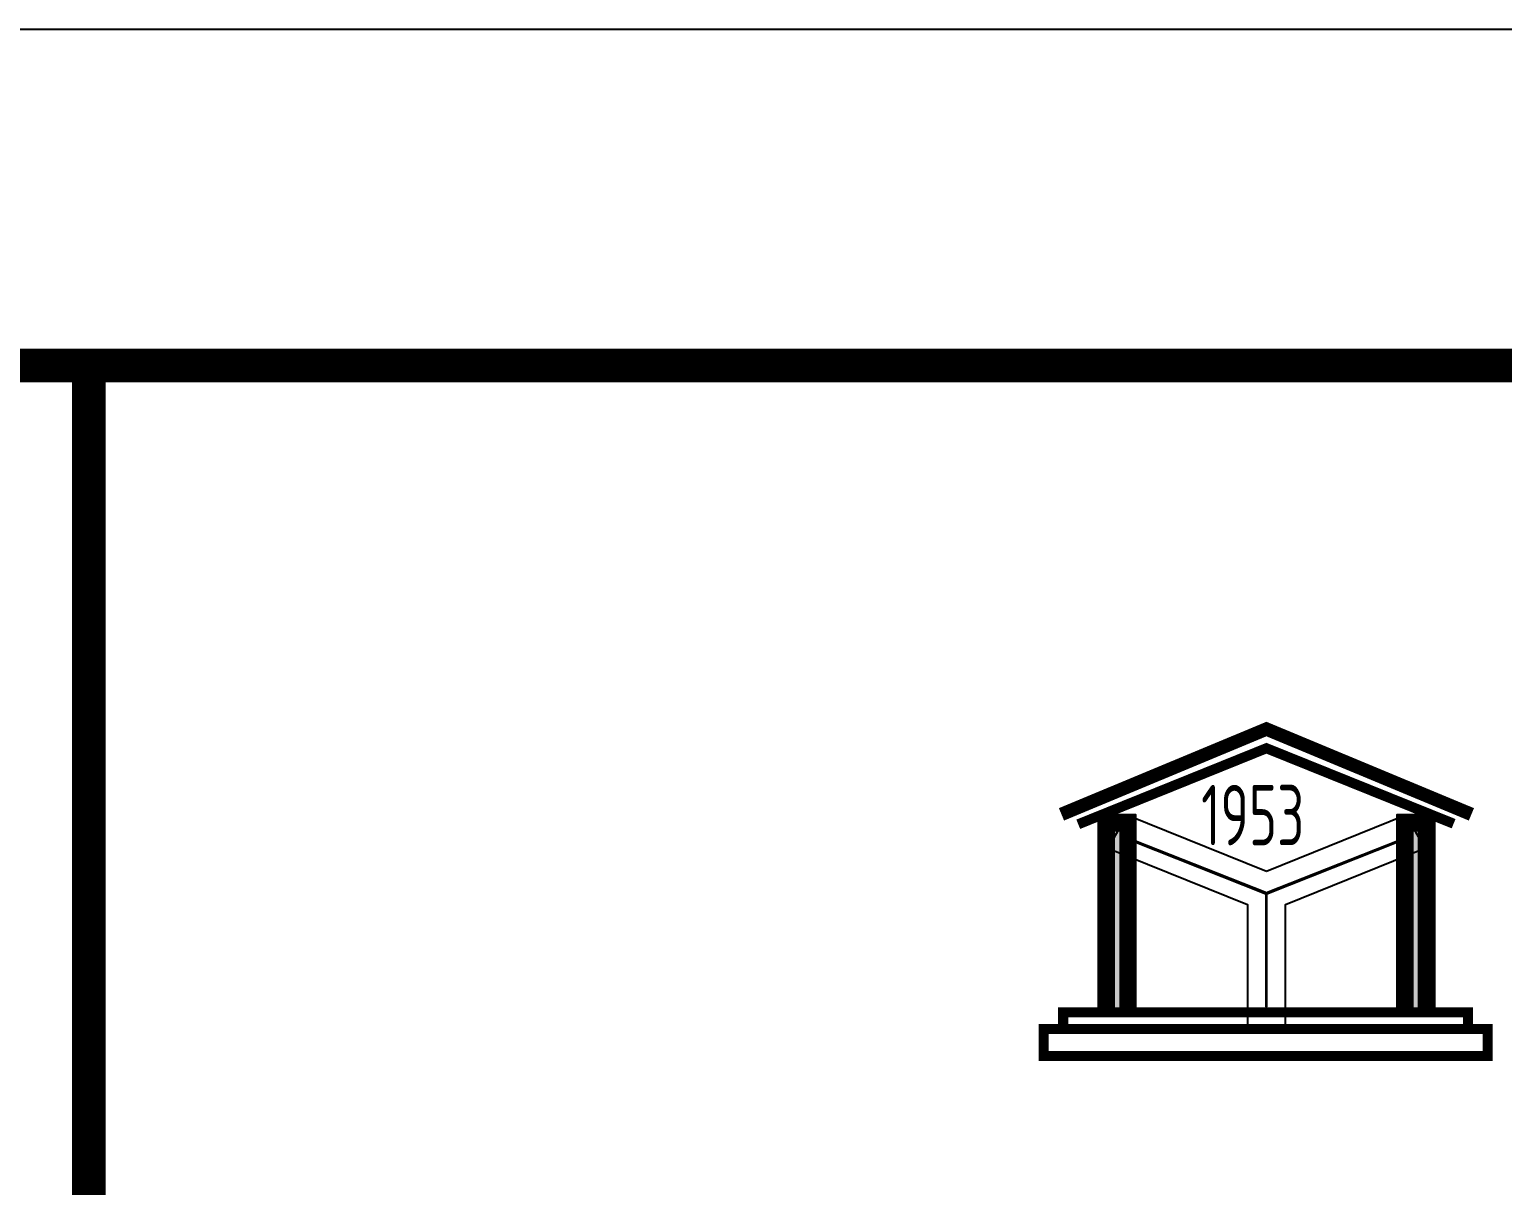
# Model space of a CAD drawing. Extents: x 1417642 to 3570900, y 124798 to 1191112.
# Drawn here: x 1606077 to 1612649, y 245788 to 250948 of the extents above; entities that cross this region are included whole.
import ezdxf

# ---------------------------------------------------------------- set-up
doc = ezdxf.new("R2010")
doc.units = 0
doc.header["$LTSCALE"] = 1000
doc.header["$MEASUREMENT"] = 0
doc.layers.add('PUB_TITLE', color=4, linetype='CONTINUOUS')
doc.layers.add('图戳', color=211, linetype='CONTINUOUS')
doc.styles.get("Standard").update_dxf_attribs({"font": 'GBENOR', "bigfont": 'GBCBIG'})

msp = doc.modelspace()

# ---------------------------------------------------------------- hatches: boundary and pattern name
at = {"layer": '图戳'}
h = msp.add_hatch(color=256, dxfattribs=at)
h.paths.add_polyline_path([(1610976.4, 247258.9), (1610888.9, 247294.3), (1610931.3, 247367.7), (1610953.1, 247405.5), (1610883.4, 247405.5), (1610883.4, 246560.5), (1610976.4, 246560.5)])
h.paths.add_polyline_path([(1610888.9, 247294.3), (1610976.4, 247258.9), (1610976.4, 247405.5), (1610953.1, 247405.5), (1610931.3, 247367.7)], flags=17)
h = msp.add_hatch(color=256, dxfattribs=at)
h.paths.add_polyline_path([(1612215.4, 246560.5), (1612308.4, 246560.5), (1612308.4, 247405.5), (1612238.7, 247405.5), (1612260.5, 247367.7), (1612302.9, 247294.3), (1612215.4, 247258.9)])
h.paths.add_polyline_path([(1612260.5, 247367.7), (1612238.7, 247405.5), (1612215.4, 247405.5), (1612215.4, 247258.9), (1612302.9, 247294.3)], flags=17)

# ---------------------------------------------------------------- linework, layer by layer
at = {"layer": 'PUB_TITLE'}
msp.add_lwpolyline([(1417642.3, 124798.4), (1618342.3, 124798.4), (1618342.3, 250948.4), (1417642.3, 250948.4)], close=True, dxfattribs=at)
at = {"layer": 'PUB_TITLE', "const_width": 150}
msp.add_lwpolyline([(1421392.3, 126298.4), (1616842.3, 126298.4), (1616842.3, 249448.4), (1421392.3, 249448.4)], close=True, dxfattribs=at)
at = {"layer": '图戳'}
msp.add_line((1606342.3, 249448.4), (1616842.3, 249448.4), dxfattribs=at)
for points, const_width in [([(1606342.3, 249448.4), (1606342.3, 126298.4)], 150), ([(1612510.3, 247444.8), (1611595.9, 247825.6), (1610681.5, 247444.8)], 60), ([(1612430.9, 247403), (1611595.9, 247739.9), (1610756.4, 247400.5)], 45), ([(1610976.4, 246560.5), (1610976.4, 247405.5), (1610845.9, 247405.5)], 75), ([(1610883.4, 247443), (1610883.4, 246560.5)], 75), ([(1612345.9, 247405.5), (1612215.4, 247405.5), (1612215.4, 246560.5)], 75), ([(1612308.4, 247443), (1612308.4, 246560.5)], 75), ([(1612495.5, 246486.6), (1612495.5, 246560.5), (1610689.2, 246560.5), (1610689.2, 246486.6)], 45), ([(1610689.2, 246486.6), (1610602.3, 246486.6), (1610602.3, 246366.6), (1612582.3, 246366.6), (1612582.3, 246486.6), (1612495.5, 246486.6)], 45), ([(1610689.2, 246486.6), (1612495.5, 246486.6)], 45)]:
    msp.add_lwpolyline(points, dxfattribs=dict(at, const_width=const_width))
for points in [[(1611013.9, 246560.5), (1611013.9, 247443), (1610845.9, 247443)], [(1610845.9, 247443), (1610845.9, 246560.5)], [(1611595.9, 247189.6), (1610973.7, 247441.1), (1610931.3, 247367.7), (1610888.9, 247294.3), (1611511.1, 247042.7), (1611511.1, 246505.2), (1611595.9, 246505.2), (1611680.7, 246505.2), (1611680.7, 247042.7), (1612302.9, 247294.3), (1612260.5, 247367.7), (1612218.1, 247441.1), (1611595.9, 247189.6)], [(1612345.9, 247443), (1612177.9, 247443), (1612177.9, 246560.5)], [(1612345.9, 247443), (1612345.9, 246560.5)]]:
    msp.add_lwpolyline(points, dxfattribs=at)
msp.add_lwpolyline([(1611595.9, 247094.3), (1611003.9, 247328.4), (1611002.8, 247326.5), (1611001.6, 247324.5), (1611593.6, 247090.4), (1611593.6, 246587.7), (1611595.9, 246587.7), (1611598.2, 246587.7), (1611598.2, 247090.4), (1612190.2, 247324.5), (1612189.1, 247326.5), (1612187.9, 247328.4)], close=True, dxfattribs=at)

# ---------------------------------------------------------------- texts
at = {"layer": '图戳', "width": 0.75}
msp.add_text('1953', height=270, dxfattribs=at).set_placement((1611304.5, 247306.5))

doc.saveas('drawing.dxf')
